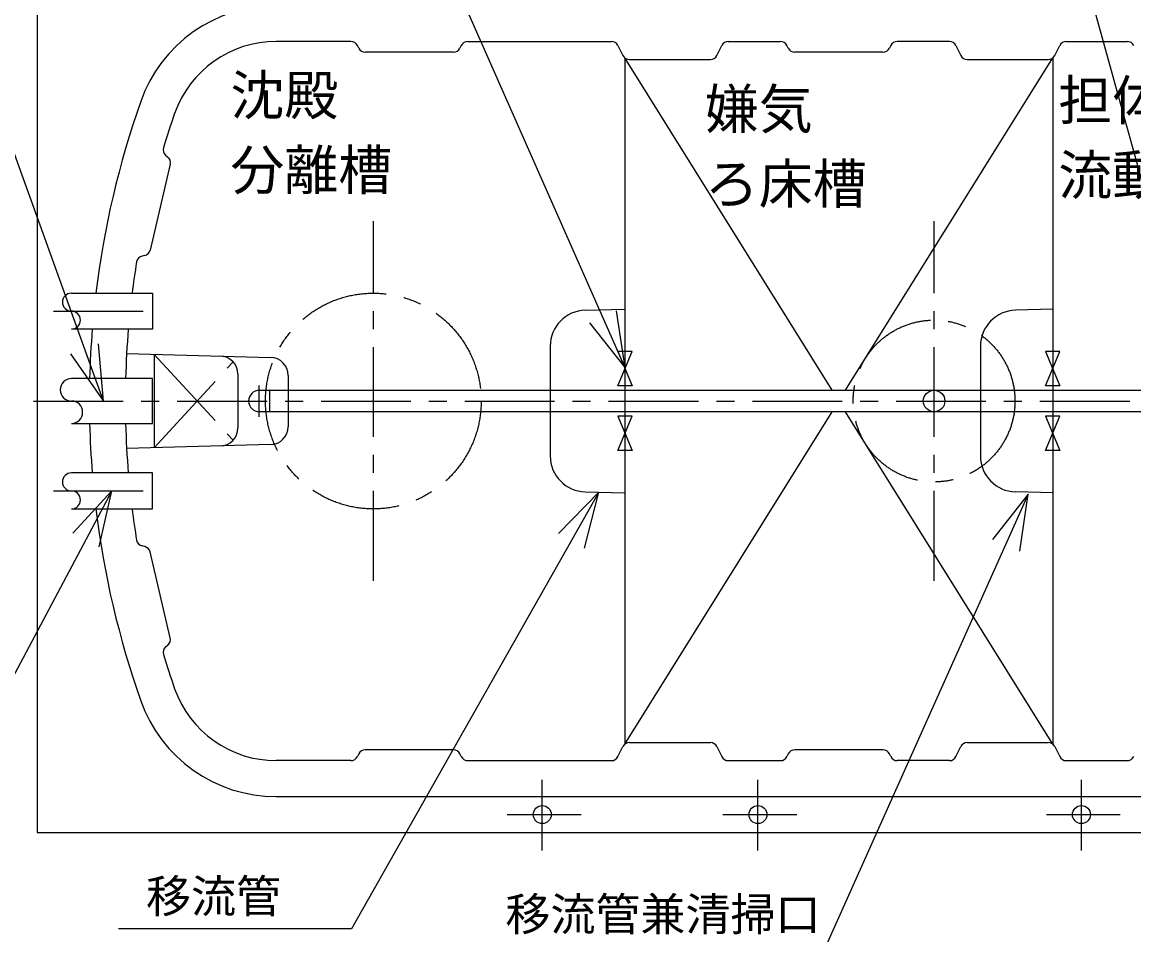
# Model space of a CAD drawing. Units: millimetres, scale not verified. Extents: x -14850 to 14850, y -10500 to 10500.
# Drawn here: x -9731 to -6638, y -111 to 2427 of the extents above; entities that cross this region are included whole.
import ezdxf
from ezdxf.enums import TextEntityAlignment as Align

# ---------------------------------------------------------------- set-up
doc = ezdxf.new("R2010")
doc.units = ezdxf.units.MM
doc.header["$LTSCALE"] = 50
doc.linetypes.add('CHAIN1', pattern=[8, 5, -1, 1, -1])
doc.linetypes.add('LONG_DASHED1', pattern=[7, 6, -1])
for name, color, linetype, lineweight in [('0-0_躯体', 3, 'Continuous', 25), ('0-2_製作', 5, 'Continuous', 25), ('0-4_機器', 3, 'Continuous', 25), ('0-6_文字', 5, 'Continuous', 25)]:
    doc.layers.add(name, color=color, linetype=linetype, lineweight=lineweight)
doc.styles.add('ＭＳ ゴシック', font='')
doc.styles.get('ＭＳ ゴシック').set_extended_font_data('MS Gothic')

msp = doc.modelspace()

# ---------------------------------------------------------------- linework, layer by layer
at = {"layer": '0-0_躯体'}
for p, q in [((-6458.31, 1417.06), (-6895.24, 2996.57)), ((-8052.84, 1465.94), (-8614.13, 2735.83)), ((-8816.23, 2373.65), (-9023.77, 2373.65)), ((-8794.4, 2354.7), (-8798.34, 2362.59)), ((-8509.4, 2362.59), (-8513.34, 2354.7)), ((-8491.51, 2373.65), (-8091.23, 2373.65)), ((-8073.34, 2362.59), (-8059.4, 2334.7)), ((-7798.34, 2334.7), (-7784.4, 2362.59)), ((-7766.51, 2373.65), (-7621.23, 2373.65)), ((-7599.4, 2354.7), (-7603.34, 2362.59)), ((-7314.4, 2362.59), (-7318.34, 2354.7)), ((-7151.23, 2373.65), (-7296.51, 2373.65)), ((-7133.34, 2362.59), (-7119.4, 2334.7)), ((-6858.34, 2334.7), (-6844.4, 2362.59)), ((-6826.51, 2373.65), (-6656.23, 2373.65)), ((-8531.23, 2343.65), (-8776.51, 2343.65)), ((-8053.87, 2327.92), (-8053.87, 419.37)), ((-7477.58, 1403.65), (-8053.87, 2327.92)), ((-8041.51, 2323.65), (-7816.23, 2323.65)), ((-7336.23, 2343.65), (-7581.51, 2343.65)), ((-7440.17, 1403.65), (-6863.87, 2327.92)), ((-7101.51, 2323.65), (-6876.23, 2323.65)), ((-6863.87, 2327.92), (-6863.87, 419.37)), ((-9504.97, 1373.65), (-9795.18, 2177.4)), ((-9331.7, 2057.26), (-9325.63, 2052.21)), ((-9318.94, 2032.27), (-9374.86, 1793.45)), ((-9389.7, 1778.55), (-9397.38, 1776.72)), ((-8164.47, 1626.2), (-8053.87, 1629.09)), ((-6863.87, 1628.91), (-6967.49, 1626.2)), ((-8261.85, 1526.23), (-8261.85, 1221.06)), ((-7064.87, 1526.23), (-7064.87, 1221.06)), ((-9440.25, 1505.41), (-9039.86, 1494.92)), ((-9363.4, 1503.39), (-9363.4, 1243.9)), ((-9130.47, 1448.59), (-9130.47, 1298.71)), ((-8991.17, 1444.94), (-8991.17, 1302.35)), ((-9071.17, 1403.65), (-6523.87, 1403.65)), ((-9043.17, 1403.65), (-9043.17, 1343.65)), ((-6523.87, 1343.65), (-9071.17, 1343.65)), ((-8053.87, 419.37), (-7477.58, 1343.65)), ((-6863.87, 419.37), (-7440.17, 1343.65)), ((-9593.87, 1311.15), (-9368.47, 1311.15)), ((-9039.86, 1252.37), (-9440.25, 1241.89)), ((-9480.99, 1123.65), (-9759.33, 599.83)), ((-8126.67, 1119.83), (-8814.33, -93.91)), ((-8164.47, 1121.1), (-8053.87, 1118.2)), ((-6932.13, 1114.41), (-7495.27, -142.8)), ((-6932.13, 1114.41), (-7031.21, 988.78)), ((-6863.87, 1118.38), (-6967.49, 1121.1)), ((-6955.12, 956.07), (-6932.13, 1114.41)), ((-9389.7, 968.74), (-9397.38, 970.57)), ((-9318.94, 715.03), (-9374.86, 953.85)), ((-9331.7, 690.04), (-9325.63, 695.09)), ((-8531.23, 403.65), (-8776.51, 403.65)), ((-8073.34, 384.7), (-8059.4, 412.59)), ((-8041.51, 423.65), (-7816.23, 423.65)), ((-7798.34, 412.59), (-7784.4, 384.7)), ((-7336.23, 403.65), (-7581.51, 403.65)), ((-7133.34, 384.7), (-7119.4, 412.59)), ((-7101.51, 423.65), (-6876.23, 423.65)), ((-6858.34, 412.59), (-6844.4, 384.7)), ((-8816.23, 373.65), (-9023.77, 373.65)), ((-8794.4, 392.59), (-8798.34, 384.7)), ((-8509.4, 384.7), (-8513.34, 392.59)), ((-8491.51, 373.65), (-8091.23, 373.65)), ((-7766.51, 373.65), (-7621.23, 373.65)), ((-7599.4, 392.59), (-7603.34, 384.7)), ((-7314.4, 384.7), (-7318.34, 392.59)), ((-7151.23, 373.65), (-7296.51, 373.65)), ((-6826.51, 373.65), (-6656.23, 373.65)), ((-9023.77, 273.65), (-6148.87, 273.65)), ((-8814.33, -93.91), (-9463.25, -93.91))]:
    msp.add_line(p, q, dxfattribs=at)
at = {"layer": '0-0_躯体', "color": 2}
for p, q in [((-9688.87, 2573.65), (-9688.87, 173.65)), ((-9688.87, 173.65), (-5088.87, 173.65))]:
    msp.add_line(p, q, dxfattribs=at)
at = {"layer": '0-0_躯体', "linetype": 'LONG_DASHED1'}
msp.add_line((-9071.17, 1329.58), (-9071.17, 1416.83), dxfattribs=at)
at = {"layer": '0-0_躯体'}
for points in [[(-9593.87, 1673.65), (-9368.47, 1673.65), (-9368.47, 1573.65), (-9593.87, 1573.65)], [(-8152.85, 1590.83), (-8052.84, 1465.94), (-8077.01, 1624.1)], [(-9596.4, 1504.95), (-9504.97, 1373.65), (-9518.5, 1533.07)], [(-9368.47, 1311.15), (-9368.47, 1436.15), (-9593.87, 1436.15)], [(-9593.87, 1073.65), (-9368.47, 1073.65), (-9368.47, 1173.65), (-9593.87, 1173.65)], [(-9516.94, 967.74), (-9480.99, 1123.65), (-9590.08, 1006.6)], [(-8166.34, 964.83), (-8126.67, 1119.83), (-8238.53, 1005.43)]]:
    msp.add_lwpolyline(points, dxfattribs=at)
for points in [[(-8033.87, 1511.65), (-8073.87, 1511.65), (-8033.87, 1415.65), (-8073.87, 1415.65)], [(-6843.87, 1511.65), (-6883.87, 1511.65), (-6843.87, 1415.65), (-6883.87, 1415.65)], [(-8033.87, 1331.65), (-8073.87, 1331.65), (-8033.87, 1235.65), (-8073.87, 1235.65)], [(-6843.87, 1331.65), (-6883.87, 1331.65), (-6843.87, 1235.65), (-6883.87, 1235.65)]]:
    msp.add_lwpolyline(points, close=True, dxfattribs=at)
for centre, radius, start, end in [((-9023.77, 2073.65), 400, 90, 160.52878), ((-9023.77, 2073.65), 300, 90, 160.52878), ((-8816.23, 2353.65), 20, 26.56505, 90), ((-8776.51, 2363.65), 20, 206.56503, 270), ((-8531.23, 2363.65), 20, 270, 333.43494), ((-8491.51, 2353.65), 20, 90, 153.43494), ((-8091.23, 2353.65), 20, 26.56505, 90), ((-7766.51, 2353.65), 20, 90, 153.43494), ((-7621.23, 2353.65), 20, 26.56505, 90), ((-7581.51, 2363.65), 20, 206.56503, 270), ((-7336.23, 2363.65), 20, 270, 333.43494), ((-7296.51, 2353.65), 20, 90, 153.43494), ((-7151.23, 2353.65), 20, 26.56505, 90), ((-6826.51, 2353.65), 20, 90, 153.43494), ((-6656.23, 2353.65), 20, 26.56505, 90), ((-8041.51, 2343.65), 20, 206.56503, 270), ((-7816.23, 2343.65), 20, 270, 333.43494), ((-7101.51, 2343.65), 20, 206.56503, 270), ((-6876.23, 2343.65), 20, 270, 333.43494), ((-7043.87, 1373.65), 2500, 160.52878, 173.10789), ((-7043.87, 1373.65), 2400, 160.52878, 162.92087), ((-9318.91, 2072.63), 20, 162.92087, 230.25755), ((-9338.41, 2036.83), 20, 346.8226, 50.25755), ((-9392.75, 1757.27), 20, 103.38763, 170.72433), ((-9394.33, 1798.01), 20, 283.38765, 346.8226), ((-7043.87, 1373.65), 2400, 170.72435, 172.81923), ((-9593.87, 1648.65), 25, 90, 270), ((-9593.87, 1598.65), 25, 270, 90), ((-8161.85, 1526.23), 100, 91.5, 180), ((-6964.87, 1526.23), 100, 91.5, 180), ((-7043.87, 1373.65), 2500, 175.41142, 178.56744), ((-7043.87, 1373.65), 2400, 175.2198, 178.50775), ((-9180.47, 1448.59), 50, 0, 88.49998), ((-9041.17, 1444.94), 50, 0, 88.49998), ((-9593.87, 1404.9), 31.25, 90, 270), ((-9071.17, 1373.65), 30, 90, 270), ((-9593.87, 1342.4), 31.25, 270, 90), ((-7043.87, 1373.65), 2500, 181.43253, 184.58855), ((-7043.87, 1373.65), 2400, 181.49223, 184.78018), ((-9041.17, 1302.35), 50, 271.5, 0), ((-9180.47, 1298.71), 50, 271.5, 0), ((-8161.85, 1221.06), 100, 180, 268.5), ((-6964.87, 1221.06), 100, 180, 268.5), ((-9593.87, 1148.65), 25, 90, 270), ((-9593.87, 1098.65), 25, 270, 90), ((-7043.87, 1373.65), 2500, 186.89207, 199.47119), ((-7043.87, 1373.65), 2400, 187.18076, 189.27563), ((-9392.75, 990.03), 20, 189.27563, 256.61234), ((-9394.33, 949.29), 20, 13.17738, 76.61234), ((-9338.41, 710.47), 20, 309.74243, 13.17738), ((-9318.91, 674.66), 20, 129.74243, 197.07912), ((-7043.87, 1373.65), 2400, 197.07912, 199.47121), ((-9023.77, 673.65), 300, 199.47121, 270), ((-9023.77, 673.65), 400, 199.47121, 270), ((-8776.51, 383.65), 20, 90, 153.43494), ((-8531.23, 383.65), 20, 26.56505, 90), ((-8041.51, 403.65), 20, 90, 153.43494), ((-7816.23, 403.65), 20, 26.56505, 90), ((-7581.51, 383.65), 20, 90, 153.43494), ((-7336.23, 383.65), 20, 26.56505, 90), ((-7101.51, 403.65), 20, 90, 153.43494), ((-6876.23, 403.65), 20, 26.56505, 90), ((-8816.23, 393.65), 20, 270, 333.43494), ((-8491.51, 393.65), 20, 206.56503, 270), ((-8091.23, 393.65), 20, 270, 333.43494), ((-7766.51, 393.65), 20, 206.56503, 270), ((-7621.23, 393.65), 20, 270, 333.43494), ((-7296.51, 393.65), 20, 206.56503, 270), ((-7151.23, 393.65), 20, 270, 333.43494), ((-6826.51, 393.65), 20, 206.56503, 270), ((-6656.23, 393.65), 20, 270, 333.43494)]:
    msp.add_arc(centre, radius, start, end, dxfattribs=at)
at = {"layer": '0-2_製作', "color": 3}
msp.add_circle((-7193.87, 1373.65), 30, dxfattribs=at)
at = {"layer": '0-4_機器', "linetype": 'CHAIN1'}
for p, q in [((-8753.87, 873.65), (-8753.87, 1873.65)), ((-7193.87, 873.65), (-7193.87, 1873.65)), ((-9643.87, 1623.65), (-9354.6, 1623.65)), ((-9363.4, 1503.39), (-9143.9, 1264.61)), ((-9363.4, 1243.9), (-9143.9, 1482.68)), ((-9699.5, 1373.65), (-5063.22, 1373.65)), ((-9643.87, 1123.65), (-9354.6, 1123.65))]:
    msp.add_line(p, q, dxfattribs=at)
for centre, radius in [((-8753.87, 1373.65), 300), ((-7193.87, 1373.65), 225)]:
    msp.add_circle(centre, radius, dxfattribs=at)
at = {"layer": '0-6_文字', "color": 7}
for p, q in [((-8283.87, 123.44), (-8283.87, 319.93)), ((-7683.87, 123.44), (-7683.87, 319.93)), ((-6783.87, 123.44), (-6783.87, 319.93)), ((-8381.2, 223.65), (-8176.05, 223.65)), ((-7781.2, 223.65), (-7576.05, 223.65)), ((-6881.2, 223.65), (-6676.05, 223.65))]:
    msp.add_line(p, q, dxfattribs=at)
for centre in [(-8283.87, 223.65), (-7683.87, 223.65), (-6783.87, 223.65)]:
    msp.add_circle(centre, 25, dxfattribs=at)

# ---------------------------------------------------------------- texts
at = {"layer": '0-0_躯体', "color": 4, "style": 'ＭＳ ゴシック'}
for s, height, p in [('沈殿', 110, (-9151.53, 2136.23)), ('担体', 110, (-6848.34, 2122.09)), ('嫌気', 110, (-7831.7, 2097.99)), ('分離槽', 110, (-9151.53, 1928.23)), ('流動槽', 110, (-6848.34, 1914.09)), ('ろ床槽', 110, (-7831.7, 1889.99)), ('移流管\u3000\u3000', 91.79, (-9386.21, -76.82)), ('移流管兼清掃口', 91.79, (-8386.45, -126.83))]:
    msp.add_text(s, height=height, dxfattribs=at).set_placement(p, align=Align.BOTTOM_LEFT)

doc.saveas('drawing.dxf')
